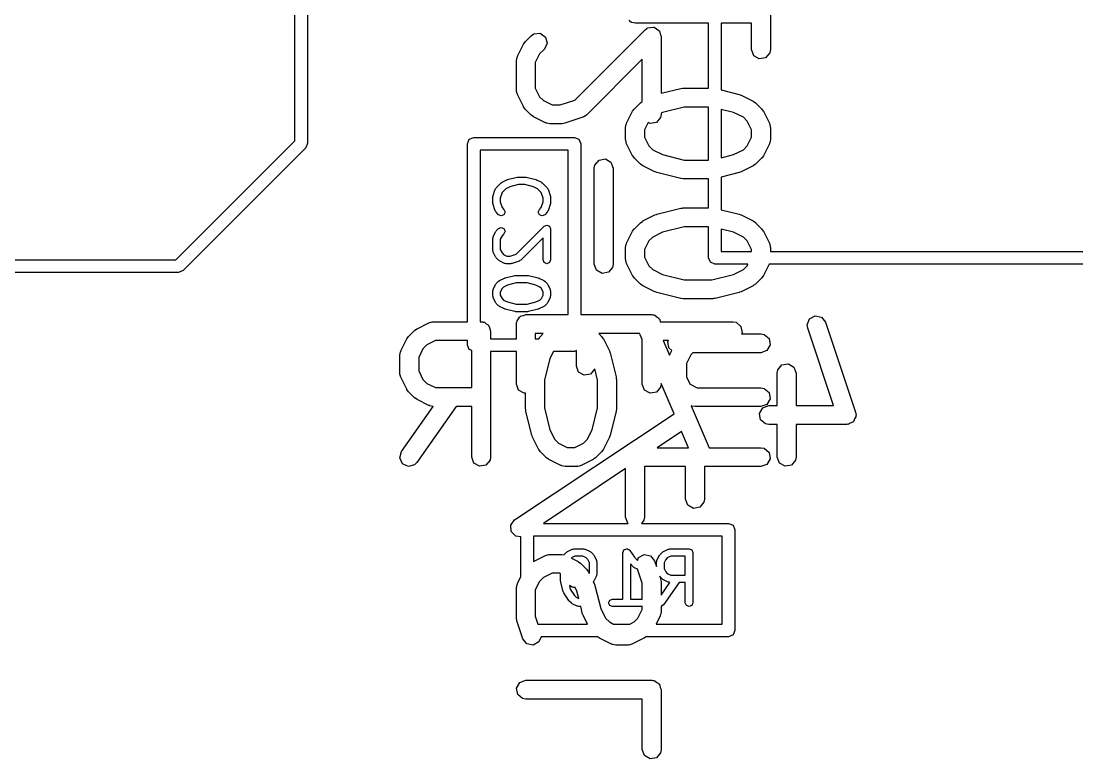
# Model space of a CAD drawing. Extents: x 0.04 to 2.09, y 0.3 to 3.78.
# Drawn here: x 0.4563 to 0.7866, y 1.8281 to 2.0589 of the extents above; entities that cross this region are included whole.
import ezdxf

# ---------------------------------------------------------------- set-up
doc = ezdxf.new("R2010")
doc.units = 0
doc.header["$MEASUREMENT"] = 0
doc.layers.add('BLACK', color=7, linetype='CONTINUOUS')

msp = doc.modelspace()

# ---------------------------------------------------------------- linework, layer by layer
at = {"layer": 'BLACK', "linetype": 'CONTINUOUS'}
for p, q in [((0.541929, 2.02148), (0.541929, 2.07642)), ((0.545866, 2.07642), (0.545866, 2.02067)), ((0.690684, 2.07248), (0.690684, 2.04999)), ((0.647053, 2.05859), (0.646461, 2.05921)), ((0.647221, 2.05857), (0.647053, 2.05859)), ((0.647351, 2.05846), (0.647221, 2.05857)), ((0.648361, 2.05828), (0.647351, 2.05846)), ((0.671378, 2.05828), (0.648361, 2.05828)), ((0.671378, 2.03794), (0.671378, 2.05828)), ((0.684779, 2.05828), (0.675315, 2.05828)), ((0.675315, 2.05828), (0.675315, 2.03739)), ((0.684779, 2.04999), (0.684779, 2.05828)), ((0.61585, 2.05433), (0.61669, 2.05492)), ((0.61669, 2.05492), (0.618702, 2.05509)), ((0.618702, 2.05509), (0.620357, 2.05393)), ((0.629466, 2.0342), (0.65147, 2.0562)), ((0.65147, 2.0562), (0.651998, 2.05657)), ((0.651998, 2.05657), (0.652082, 2.05667)), ((0.652082, 2.05667), (0.65216, 2.05669)), ((0.65216, 2.05669), (0.65231, 2.05679)), ((0.65231, 2.05679), (0.653196, 2.05687)), ((0.653196, 2.05687), (0.654071, 2.05702)), ((0.654071, 2.05702), (0.654188, 2.05696)), ((0.654188, 2.05696), (0.654322, 2.05697)), ((0.654322, 2.05697), (0.65505, 2.05646)), ((0.65505, 2.05646), (0.65582, 2.05601)), ((0.65582, 2.05601), (0.655866, 2.05589)), ((0.655866, 2.05589), (0.655977, 2.05581)), ((0.655977, 2.05581), (0.656207, 2.05495)), ((0.656207, 2.05495), (0.656511, 2.05412)), ((0.611547, 2.04794), (0.613422, 2.05169)), ((0.613422, 2.05169), (0.613948, 2.0524)), ((0.613948, 2.0524), (0.613975, 2.05245)), ((0.613975, 2.05245), (0.61585, 2.05433)), ((0.620879, 2.05198), (0.620026, 2.05015)), ((0.620357, 2.05393), (0.620879, 2.05198)), ((0.656511, 2.05412), (0.656511, 2.03632)), ((0.61849, 2.04862), (0.617141, 2.04592)), ((0.620026, 2.05015), (0.61849, 2.04862)), ((0.68547, 2.04809), (0.684779, 2.04999)), ((0.690506, 2.04898), (0.689208, 2.04743)), ((0.690684, 2.04999), (0.690506, 2.04898)), ((0.611235, 2.04662), (0.611414, 2.04763)), ((0.611235, 2.03724), (0.611235, 2.04662)), ((0.611414, 2.04763), (0.611527, 2.04776)), ((0.611527, 2.04776), (0.611547, 2.04794)), ((0.617141, 2.04592), (0.617141, 2.03794)), ((0.650606, 2.04699), (0.633149, 2.02953)), ((0.650606, 2.03373), (0.650606, 2.04699)), ((0.687219, 2.04708), (0.68547, 2.04809)), ((0.689208, 2.04743), (0.687219, 2.04708)), ((0.611296, 2.03708), (0.611235, 2.03724)), ((0.611255, 2.0369), (0.611296, 2.03708)), ((0.611547, 2.03592), (0.611255, 2.0369)), ((0.613422, 2.03217), (0.611547, 2.03592)), ((0.617141, 2.03794), (0.61849, 2.03524)), ((0.61849, 2.03524), (0.619687, 2.03404)), ((0.656511, 2.03632), (0.662643, 2.03785)), ((0.662643, 2.03785), (0.663231, 2.03789)), ((0.663231, 2.03789), (0.66336, 2.03794)), ((0.66336, 2.03794), (0.671378, 2.03794)), ((0.675315, 2.03739), (0.680949, 2.03598)), ((0.680949, 2.03598), (0.681414, 2.03577)), ((0.681414, 2.03577), (0.681553, 2.03575)), ((0.681553, 2.03575), (0.685302, 2.03388)), ((0.613469, 2.03213), (0.613422, 2.03217)), ((0.613975, 2.0314), (0.613469, 2.03213)), ((0.619687, 2.03404), (0.622384, 2.0327)), ((0.622384, 2.0327), (0.624958, 2.0327)), ((0.624958, 2.0327), (0.629466, 2.0342)), ((0.648148, 2.03145), (0.650023, 2.03333)), ((0.650023, 2.03333), (0.650606, 2.03373)), ((0.663723, 2.03203), (0.656891, 2.03033)), ((0.671378, 2.03203), (0.663723, 2.03203)), ((0.671378, 2.01544), (0.671378, 2.03203)), ((0.685302, 2.03388), (0.686012, 2.03335)), ((0.686012, 2.03335), (0.68607, 2.03333)), ((0.68607, 2.03333), (0.687945, 2.03145)), ((0.61585, 2.02953), (0.613975, 2.0314)), ((0.615908, 2.0295), (0.61585, 2.02953)), ((0.616617, 2.02898), (0.615908, 2.0295)), ((0.620367, 2.0271), (0.616617, 2.02898)), ((0.631995, 2.02882), (0.626371, 2.02694)), ((0.632133, 2.02893), (0.631995, 2.02882)), ((0.632309, 2.02894), (0.632133, 2.02893)), ((0.633149, 2.02953), (0.632309, 2.02894)), ((0.64572, 2.02693), (0.647595, 2.03068)), ((0.647595, 2.03068), (0.648121, 2.03139)), ((0.648121, 2.03139), (0.648148, 2.03145)), ((0.656333, 2.02873), (0.655035, 2.02719)), ((0.656511, 2.02974), (0.656333, 2.02873)), ((0.656891, 2.03033), (0.656511, 2.03014)), ((0.656511, 2.03014), (0.656511, 2.02974)), ((0.679202, 2.03033), (0.675315, 2.0313)), ((0.675315, 2.0313), (0.675315, 2.01618)), ((0.682233, 2.02881), (0.679202, 2.03033)), ((0.68343, 2.02761), (0.682233, 2.02881)), ((0.687945, 2.03145), (0.688451, 2.03073)), ((0.688451, 2.03073), (0.688498, 2.03068)), ((0.688498, 2.03068), (0.690373, 2.02693)), ((0.620542, 2.02708), (0.620367, 2.0271)), ((0.620677, 2.02697), (0.620542, 2.02708)), ((0.621687, 2.02679), (0.620677, 2.02697)), ((0.625437, 2.02679), (0.621687, 2.02679)), ((0.625497, 2.02681), (0.625437, 2.02679)), ((0.626371, 2.02694), (0.625497, 2.02681)), ((0.645409, 2.02561), (0.645587, 2.02662)), ((0.645409, 2.02186), (0.645409, 2.02561)), ((0.645587, 2.02662), (0.6457, 2.02676)), ((0.6457, 2.02676), (0.64572, 2.02693)), ((0.652447, 2.02718), (0.651314, 2.02492)), ((0.653046, 2.02684), (0.652447, 2.02718)), ((0.655035, 2.02719), (0.653046, 2.02684)), ((0.684779, 2.02492), (0.68343, 2.02761)), ((0.690373, 2.02693), (0.690665, 2.02595)), ((0.690665, 2.02595), (0.690624, 2.02578)), ((0.690624, 2.02578), (0.690684, 2.02561)), ((0.690684, 2.02561), (0.690684, 2.02186)), ((0.595906, 2.02055), (0.596482, 2.02194)), ((0.596482, 2.02194), (0.597874, 2.02252)), ((0.597874, 2.02252), (0.62937, 2.02252)), ((0.62937, 2.02252), (0.630762, 2.02194)), ((0.630762, 2.02194), (0.631339, 2.02055)), ((0.645469, 2.0217), (0.645409, 2.02186)), ((0.651314, 2.02492), (0.651314, 2.02256)), ((0.651314, 2.02256), (0.652663, 2.01986)), ((0.68343, 2.01986), (0.684779, 2.02256)), ((0.684779, 2.02256), (0.684779, 2.02492)), ((0.690684, 2.02186), (0.690506, 2.02085)), ((0.504696, 1.98425), (0.541929, 2.02148)), ((0.54529, 2.01928), (0.506904, 1.98089)), ((0.545302, 2.01931), (0.54529, 2.01928)), ((0.545866, 2.02067), (0.545302, 2.01931)), ((0.595906, 1.96487), (0.595906, 2.02055)), ((0.599843, 2.01858), (0.599843, 1.96487)), ((0.627402, 2.01858), (0.599843, 2.01858)), ((0.627402, 1.96708), (0.627402, 2.01858)), ((0.631339, 2.02055), (0.631339, 1.96708)), ((0.645428, 2.02153), (0.645469, 2.0217)), ((0.64572, 2.02054), (0.645428, 2.02153)), ((0.647595, 2.01679), (0.64572, 2.02054)), ((0.652663, 2.01986), (0.65386, 2.01867)), ((0.65386, 2.01867), (0.656891, 2.01715)), ((0.679202, 2.01715), (0.682233, 2.01867)), ((0.682233, 2.01867), (0.68343, 2.01986)), ((0.690373, 2.02054), (0.688498, 2.01679)), ((0.690393, 2.02072), (0.690373, 2.02054)), ((0.690506, 2.02085), (0.690393, 2.02072)), ((0.635785, 2.01388), (0.637084, 2.01543)), ((0.637084, 2.01543), (0.639073, 2.01578)), ((0.639073, 2.01578), (0.640822, 2.01477)), ((0.647642, 2.01675), (0.647595, 2.01679)), ((0.648148, 2.01603), (0.647642, 2.01675)), ((0.650023, 2.01415), (0.648148, 2.01603)), ((0.656891, 2.01715), (0.663723, 2.01544)), ((0.663723, 2.01544), (0.671378, 2.01544)), ((0.675315, 2.01618), (0.679202, 2.01715)), ((0.687945, 2.01603), (0.68607, 2.01415)), ((0.687972, 2.01608), (0.687945, 2.01603)), ((0.688498, 2.01679), (0.687972, 2.01608)), ((0.635607, 2.01287), (0.635785, 2.01388)), ((0.635607, 1.98287), (0.635607, 2.01287)), ((0.640822, 2.01477), (0.641513, 2.01287)), ((0.641513, 2.01287), (0.641513, 1.98287)), ((0.650081, 2.01412), (0.650023, 2.01415)), ((0.65079, 2.0136), (0.650081, 2.01412)), ((0.65454, 2.01172), (0.65079, 2.0136)), ((0.685302, 2.0136), (0.681553, 2.01172)), ((0.685347, 2.01365), (0.685302, 2.0136)), ((0.68607, 2.01415), (0.685347, 2.01365)), ((0.60672, 2.00848), (0.608219, 2.00923)), ((0.608219, 2.00923), (0.608353, 2.00924)), ((0.608353, 2.00924), (0.608461, 2.00932)), ((0.608461, 2.00932), (0.611461, 2.01007)), ((0.611461, 2.01007), (0.611609, 2.01005)), ((0.611609, 2.01005), (0.611747, 2.01011)), ((0.611747, 2.01011), (0.613997, 2.01011)), ((0.613997, 2.01011), (0.614135, 2.01005)), ((0.614135, 2.01005), (0.614283, 2.01007)), ((0.614283, 2.01007), (0.617283, 2.00932)), ((0.617283, 2.00932), (0.617391, 2.00924)), ((0.617391, 2.00924), (0.617525, 2.00923)), ((0.617525, 2.00923), (0.619025, 2.00848)), ((0.654679, 2.01171), (0.65454, 2.01172)), ((0.655144, 2.0115), (0.654679, 2.01171)), ((0.662643, 2.00963), (0.655144, 2.0115)), ((0.662779, 2.00964), (0.662643, 2.00963)), ((0.66336, 2.00954), (0.662779, 2.00964)), ((0.671378, 2.00954), (0.66336, 2.00954)), ((0.671378, 2.00044), (0.671378, 2.00954)), ((0.680949, 2.0115), (0.675315, 2.01009)), ((0.675315, 2.01009), (0.675315, 1.99989)), ((0.681065, 2.01158), (0.680949, 2.0115)), ((0.681553, 2.01172), (0.681065, 2.01158)), ((0.603878, 2.00405), (0.604628, 2.0063)), ((0.604628, 2.0063), (0.604808, 2.00651)), ((0.604808, 2.00651), (0.604913, 2.00676)), ((0.604913, 2.00676), (0.606413, 2.00826)), ((0.60678, 2.00529), (0.606179, 2.00349)), ((0.606413, 2.00826), (0.606592, 2.00834)), ((0.606592, 2.00834), (0.60672, 2.00848)), ((0.607947, 2.00646), (0.60678, 2.00529)), ((0.60916, 2.00706), (0.607947, 2.00646)), ((0.611893, 2.00775), (0.60916, 2.00706)), ((0.613852, 2.00775), (0.611893, 2.00775)), ((0.616584, 2.00706), (0.613852, 2.00775)), ((0.617797, 2.00646), (0.616584, 2.00706)), ((0.618964, 2.00529), (0.617797, 2.00646)), ((0.619565, 2.00349), (0.618964, 2.00529)), ((0.619025, 2.00848), (0.619152, 2.00834)), ((0.619152, 2.00834), (0.619332, 2.00826)), ((0.619332, 2.00826), (0.620831, 2.00676)), ((0.620831, 2.00676), (0.620937, 2.00651)), ((0.620937, 2.00651), (0.621117, 2.0063)), ((0.621117, 2.0063), (0.621867, 2.00405)), ((0.603817, 2.00368), (0.603891, 2.00386)), ((0.603817, 2.00218), (0.603817, 2.00368)), ((0.603891, 2.002), (0.603817, 2.00218)), ((0.603891, 2.00386), (0.603878, 2.00405)), ((0.603878, 2.00181), (0.603891, 2.002)), ((0.606179, 2.00349), (0.606179, 2.00237)), ((0.606179, 2.00237), (0.60678, 2.00057)), ((0.618964, 2.00057), (0.619565, 2.00237)), ((0.619565, 2.00237), (0.619565, 2.00349)), ((0.621867, 2.00405), (0.621853, 2.00386)), ((0.621853, 2.00386), (0.621927, 2.00368)), ((0.621927, 2.00218), (0.621853, 2.002)), ((0.621853, 2.002), (0.621867, 2.00181)), ((0.621927, 2.00368), (0.621927, 2.00218)), ((0.604628, 1.99956), (0.603878, 2.00181)), ((0.604808, 1.99935), (0.604628, 1.99956)), ((0.604913, 1.99909), (0.604808, 1.99935)), ((0.605663, 1.99834), (0.604913, 1.99909)), ((0.60678, 2.00057), (0.607333, 2.00001)), ((0.607333, 2.00001), (0.607679, 1.99918)), ((0.607679, 1.99918), (0.607333, 1.99834)), ((0.618065, 1.99918), (0.618411, 2.00001)), ((0.618411, 1.99834), (0.618065, 1.99918)), ((0.618411, 2.00001), (0.618964, 2.00057)), ((0.620831, 1.99909), (0.620082, 1.99834)), ((0.620937, 1.99935), (0.620831, 1.99909)), ((0.621117, 1.99956), (0.620937, 1.99935)), ((0.621867, 2.00181), (0.621117, 1.99956)), ((0.655144, 1.99848), (0.662643, 2.00036)), ((0.662643, 2.00036), (0.663231, 2.0004)), ((0.663231, 2.0004), (0.66336, 2.00044)), ((0.66336, 2.00044), (0.671378, 2.00044)), ((0.675315, 1.99989), (0.680949, 1.99848)), ((0.606498, 1.998), (0.605663, 1.99834)), ((0.607333, 1.99834), (0.606498, 1.998)), ((0.619246, 1.998), (0.618411, 1.99834)), ((0.620082, 1.99834), (0.619246, 1.998)), ((0.648148, 1.99396), (0.650023, 1.99583)), ((0.650023, 1.99583), (0.650746, 1.99634)), ((0.650746, 1.99634), (0.65079, 1.99638)), ((0.65079, 1.99638), (0.65454, 1.99826)), ((0.65454, 1.99826), (0.655028, 1.9984)), ((0.655028, 1.9984), (0.655144, 1.99848)), ((0.680949, 1.99848), (0.681414, 1.99827)), ((0.681414, 1.99827), (0.681553, 1.99826)), ((0.681553, 1.99826), (0.685302, 1.99638)), ((0.685302, 1.99638), (0.686012, 1.99586)), ((0.686012, 1.99586), (0.68607, 1.99583)), ((0.68607, 1.99583), (0.687945, 1.99396)), ((0.603942, 1.99146), (0.604692, 1.99296)), ((0.604692, 1.99296), (0.604839, 1.99309)), ((0.604839, 1.99309), (0.604913, 1.99326)), ((0.604913, 1.99326), (0.605663, 1.99401)), ((0.605663, 1.99401), (0.606498, 1.99436)), ((0.606498, 1.99436), (0.607333, 1.99401)), ((0.607333, 1.99234), (0.606719, 1.99173)), ((0.607333, 1.99401), (0.607679, 1.99318)), ((0.607679, 1.99318), (0.607333, 1.99234)), ((0.611109, 1.98596), (0.619911, 1.99476)), ((0.619911, 1.99476), (0.620746, 1.99511)), ((0.620746, 1.99511), (0.621581, 1.99476)), ((0.621581, 1.99476), (0.621927, 1.99393)), ((0.621927, 1.99393), (0.621927, 1.98418)), ((0.64572, 1.98944), (0.647595, 1.99319)), ((0.647595, 1.99319), (0.648121, 1.9939)), ((0.648121, 1.9939), (0.648148, 1.99396)), ((0.656891, 1.99283), (0.65386, 1.99132)), ((0.663723, 1.99454), (0.656891, 1.99283)), ((0.671378, 1.99454), (0.663723, 1.99454)), ((0.671378, 1.98484), (0.671378, 1.99454)), ((0.679202, 1.99283), (0.675315, 1.9938)), ((0.675315, 1.9938), (0.675315, 1.98681)), ((0.682233, 1.99132), (0.679202, 1.99283)), ((0.687945, 1.99396), (0.688451, 1.99323)), ((0.688451, 1.99323), (0.688498, 1.99319)), ((0.688498, 1.99319), (0.690373, 1.98944)), ((0.603817, 1.99093), (0.603922, 1.99118)), ((0.603817, 1.98718), (0.603817, 1.99093)), ((0.603922, 1.99118), (0.603942, 1.99146)), ((0.606719, 1.99173), (0.606179, 1.99065)), ((0.606179, 1.99065), (0.606179, 1.98746)), ((0.619565, 1.99108), (0.612582, 1.9841)), ((0.619565, 1.98418), (0.619565, 1.99108)), ((0.645409, 1.98812), (0.645587, 1.98913)), ((0.645587, 1.98913), (0.6457, 1.98926)), ((0.6457, 1.98926), (0.64572, 1.98944)), ((0.652663, 1.99012), (0.651314, 1.98742)), ((0.65386, 1.99132), (0.652663, 1.99012)), ((0.68343, 1.99012), (0.682233, 1.99132)), ((0.684779, 1.98742), (0.68343, 1.99012)), ((0.690373, 1.98944), (0.690665, 1.98846)), ((0.603922, 1.98693), (0.603817, 1.98718)), ((0.603942, 1.98665), (0.603922, 1.98693)), ((0.604692, 1.98515), (0.603942, 1.98665)), ((0.606179, 1.98746), (0.606719, 1.98638)), ((0.606719, 1.98638), (0.607198, 1.9859)), ((0.607198, 1.9859), (0.608277, 1.98536)), ((0.609306, 1.98536), (0.611109, 1.98596)), ((0.645409, 1.98437), (0.645409, 1.98812)), ((0.651314, 1.98742), (0.651314, 1.98507)), ((0.675315, 1.98681), (0.684779, 1.98681)), ((0.684779, 1.98681), (0.684779, 1.98742)), ((0.690665, 1.98846), (0.690624, 1.98828)), ((0.690624, 1.98828), (0.690684, 1.98812)), ((0.690684, 1.98812), (0.690684, 1.98681)), ((0.690684, 1.98681), (0.974696, 1.98681)), ((0.205315, 1.98425), (0.504696, 1.98425)), ((0.604839, 1.98502), (0.604692, 1.98515)), ((0.604913, 1.98485), (0.604839, 1.98502)), ((0.605663, 1.9841), (0.604913, 1.98485)), ((0.605842, 1.98402), (0.605663, 1.9841)), ((0.60597, 1.98387), (0.605842, 1.98402)), ((0.60747, 1.98312), (0.60597, 1.98387)), ((0.607744, 1.9831), (0.60747, 1.98312)), ((0.607998, 1.983), (0.607744, 1.9831)), ((0.609498, 1.983), (0.607998, 1.983)), ((0.608277, 1.98536), (0.609306, 1.98536)), ((0.609677, 1.98307), (0.609498, 1.983)), ((0.609871, 1.98306), (0.609677, 1.98307)), ((0.612121, 1.98381), (0.609871, 1.98306)), ((0.612328, 1.98399), (0.612121, 1.98381)), ((0.612582, 1.9841), (0.612328, 1.98399)), ((0.619911, 1.98335), (0.619565, 1.98418)), ((0.620746, 1.983), (0.619911, 1.98335)), ((0.621581, 1.98335), (0.620746, 1.983)), ((0.621927, 1.98418), (0.621581, 1.98335)), ((0.636298, 1.98098), (0.635607, 1.98287)), ((0.641513, 1.98287), (0.641335, 1.98186)), ((0.645469, 1.9842), (0.645409, 1.98437)), ((0.645428, 1.98403), (0.645469, 1.9842)), ((0.64572, 1.98305), (0.645428, 1.98403)), ((0.647595, 1.9793), (0.64572, 1.98305)), ((0.651314, 1.98507), (0.652663, 1.98237)), ((0.652663, 1.98237), (0.65386, 1.98117)), ((0.671955, 1.98345), (0.671378, 1.98484)), ((0.673346, 1.98287), (0.671955, 1.98345)), ((0.683683, 1.98287), (0.673346, 1.98287)), ((0.682233, 1.98117), (0.68343, 1.98237)), ((0.68343, 1.98237), (0.683683, 1.98287)), ((0.690286, 1.98287), (0.688498, 1.9793)), ((0.975512, 1.98287), (0.690286, 1.98287)), ((0.505512, 1.98031), (0.203346, 1.98031)), ((0.506904, 1.98089), (0.505512, 1.98031)), ((0.607711, 1.97858), (0.610711, 1.97933)), ((0.610711, 1.97933), (0.610859, 1.97931)), ((0.610859, 1.97931), (0.610997, 1.97936)), ((0.610997, 1.97936), (0.614747, 1.97936)), ((0.614747, 1.97936), (0.614885, 1.97931)), ((0.614885, 1.97931), (0.615033, 1.97933)), ((0.615033, 1.97933), (0.618033, 1.97858)), ((0.638047, 1.97997), (0.636298, 1.98098)), ((0.640037, 1.98032), (0.638047, 1.97997)), ((0.641335, 1.98186), (0.640037, 1.98032)), ((0.647642, 1.97925), (0.647595, 1.9793)), ((0.648148, 1.97853), (0.647642, 1.97925)), ((0.65386, 1.98117), (0.656891, 1.97966)), ((0.656891, 1.97966), (0.663723, 1.97795)), ((0.67237, 1.97795), (0.679202, 1.97966)), ((0.679202, 1.97966), (0.682233, 1.98117)), ((0.688498, 1.9793), (0.687972, 1.97859)), ((0.603942, 1.97496), (0.604692, 1.97646)), ((0.604692, 1.97646), (0.604838, 1.97659)), ((0.604838, 1.97659), (0.604913, 1.97677)), ((0.604913, 1.97677), (0.605663, 1.97752)), ((0.605663, 1.97752), (0.605842, 1.97759)), ((0.605842, 1.97759), (0.60597, 1.97774)), ((0.60597, 1.97774), (0.60747, 1.97849)), ((0.607198, 1.97571), (0.606719, 1.97523)), ((0.60841, 1.97632), (0.607198, 1.97571)), ((0.60747, 1.97849), (0.607603, 1.9785)), ((0.607603, 1.9785), (0.607711, 1.97858)), ((0.611143, 1.977), (0.60841, 1.97632)), ((0.614602, 1.977), (0.611143, 1.977)), ((0.617334, 1.97632), (0.614602, 1.977)), ((0.618547, 1.97571), (0.617334, 1.97632)), ((0.618033, 1.97858), (0.618141, 1.9785)), ((0.618141, 1.9785), (0.618275, 1.97849)), ((0.618275, 1.97849), (0.619775, 1.97774)), ((0.619025, 1.97523), (0.618547, 1.97571)), ((0.619775, 1.97774), (0.619902, 1.97759)), ((0.619902, 1.97759), (0.620082, 1.97752)), ((0.620082, 1.97752), (0.620831, 1.97677)), ((0.620831, 1.97677), (0.620906, 1.97659)), ((0.620906, 1.97659), (0.621053, 1.97646)), ((0.621053, 1.97646), (0.621803, 1.97496)), ((0.650023, 1.97666), (0.648148, 1.97853)), ((0.650081, 1.97663), (0.650023, 1.97666)), ((0.65079, 1.9761), (0.650081, 1.97663)), ((0.65454, 1.97423), (0.65079, 1.9761)), ((0.663723, 1.97795), (0.67237, 1.97795)), ((0.685302, 1.9761), (0.681553, 1.97423)), ((0.685347, 1.97615), (0.685302, 1.9761)), ((0.68607, 1.97666), (0.685347, 1.97615)), ((0.687945, 1.97853), (0.68607, 1.97666)), ((0.687972, 1.97859), (0.687945, 1.97853)), ((0.603817, 1.97443), (0.603922, 1.97469)), ((0.603817, 1.97293), (0.603817, 1.97443)), ((0.603922, 1.97268), (0.603817, 1.97293)), ((0.603922, 1.97469), (0.603942, 1.97496)), ((0.603942, 1.9724), (0.603922, 1.97268)), ((0.604692, 1.9709), (0.603942, 1.9724)), ((0.606719, 1.97523), (0.606179, 1.97415)), ((0.606179, 1.97415), (0.606179, 1.97321)), ((0.606179, 1.97321), (0.606719, 1.97213)), ((0.619565, 1.97415), (0.619025, 1.97523)), ((0.619026, 1.97213), (0.619565, 1.97321)), ((0.619565, 1.97321), (0.619565, 1.97415)), ((0.621803, 1.9724), (0.621053, 1.9709)), ((0.621803, 1.97496), (0.621822, 1.97469)), ((0.621822, 1.97268), (0.621803, 1.9724)), ((0.621822, 1.97469), (0.621927, 1.97443)), ((0.621927, 1.97293), (0.621822, 1.97268)), ((0.621927, 1.97443), (0.621927, 1.97293)), ((0.654679, 1.97421), (0.65454, 1.97423)), ((0.655144, 1.974), (0.654679, 1.97421)), ((0.662643, 1.97213), (0.655144, 1.974)), ((0.680949, 1.974), (0.67345, 1.97213)), ((0.681065, 1.97408), (0.680949, 1.974)), ((0.681553, 1.97423), (0.681065, 1.97408)), ((0.604839, 1.97078), (0.604692, 1.9709)), ((0.604913, 1.9706), (0.604839, 1.97078)), ((0.605663, 1.96985), (0.604913, 1.9706)), ((0.605842, 1.96977), (0.605663, 1.96985)), ((0.60597, 1.96963), (0.605842, 1.96977)), ((0.60747, 1.96888), (0.60597, 1.96963)), ((0.606719, 1.97213), (0.607198, 1.97165)), ((0.607198, 1.97165), (0.60841, 1.97105)), ((0.607603, 1.96887), (0.60747, 1.96888)), ((0.607711, 1.96879), (0.607603, 1.96887)), ((0.60841, 1.97105), (0.611143, 1.97036)), ((0.611143, 1.97036), (0.614602, 1.97036)), ((0.614602, 1.97036), (0.617334, 1.97105)), ((0.617334, 1.97105), (0.618547, 1.97165)), ((0.618141, 1.96887), (0.618033, 1.96879)), ((0.618275, 1.96888), (0.618141, 1.96887)), ((0.619775, 1.96963), (0.618275, 1.96888)), ((0.618547, 1.97165), (0.619026, 1.97213)), ((0.619902, 1.96977), (0.619775, 1.96963)), ((0.620081, 1.96985), (0.619902, 1.96977)), ((0.620831, 1.9706), (0.620081, 1.96985)), ((0.620906, 1.97078), (0.620831, 1.9706)), ((0.621053, 1.9709), (0.620906, 1.97078)), ((0.662779, 1.97214), (0.662643, 1.97213)), ((0.66336, 1.97204), (0.662779, 1.97214)), ((0.672733, 1.97204), (0.66336, 1.97204)), ((0.672862, 1.97209), (0.672733, 1.97204)), ((0.67345, 1.97213), (0.672862, 1.97209)), ((0.610711, 1.96804), (0.607711, 1.96879)), ((0.610859, 1.96806), (0.610711, 1.96804)), ((0.610997, 1.968), (0.610859, 1.96806)), ((0.614747, 1.968), (0.610997, 1.968)), ((0.611414, 1.96514), (0.611907, 1.96572)), ((0.611907, 1.96572), (0.61229, 1.96639)), ((0.61229, 1.96639), (0.612541, 1.96648)), ((0.612541, 1.96648), (0.612712, 1.96668)), ((0.612712, 1.96668), (0.613467, 1.96682)), ((0.613467, 1.96682), (0.614188, 1.96708)), ((0.614188, 1.96708), (0.627402, 1.96708)), ((0.614885, 1.96806), (0.614747, 1.968)), ((0.615033, 1.96804), (0.614885, 1.96806)), ((0.618033, 1.96879), (0.615033, 1.96804)), ((0.631339, 1.96708), (0.653558, 1.96708)), ((0.653558, 1.96708), (0.653942, 1.96701)), ((0.653942, 1.96701), (0.654071, 1.96703)), ((0.654071, 1.96703), (0.654185, 1.96697)), ((0.654185, 1.96697), (0.654568, 1.9669)), ((0.654568, 1.9669), (0.655156, 1.96641)), ((0.655156, 1.96641), (0.65582, 1.96602)), ((0.65582, 1.96602), (0.655911, 1.96577)), ((0.655911, 1.96577), (0.656115, 1.9656)), ((0.656115, 1.9656), (0.656245, 1.96487)), ((0.702226, 1.96387), (0.702968, 1.96575)), ((0.702968, 1.96575), (0.704744, 1.96671)), ((0.704744, 1.96671), (0.706723, 1.9663)), ((0.706723, 1.9663), (0.707978, 1.96472)), ((0.579355, 1.96213), (0.580078, 1.96263)), ((0.580078, 1.96263), (0.580122, 1.96268)), ((0.580122, 1.96268), (0.583872, 1.96456)), ((0.583872, 1.96456), (0.584855, 1.96485)), ((0.584855, 1.96485), (0.585026, 1.96481)), ((0.585026, 1.96481), (0.585192, 1.96487)), ((0.585192, 1.96487), (0.595906, 1.96487)), ((0.599843, 1.96487), (0.60019, 1.96487)), ((0.60019, 1.96487), (0.600574, 1.9648)), ((0.600574, 1.9648), (0.600703, 1.96482)), ((0.600703, 1.96482), (0.600817, 1.96476)), ((0.600817, 1.96476), (0.6012, 1.96469)), ((0.6012, 1.96469), (0.601788, 1.9642)), ((0.601788, 1.9642), (0.602452, 1.96381)), ((0.602452, 1.96381), (0.602543, 1.96356)), ((0.602543, 1.96356), (0.602747, 1.96339)), ((0.602747, 1.96339), (0.602881, 1.96263)), ((0.602881, 1.96263), (0.603143, 1.96191)), ((0.611235, 1.96413), (0.611303, 1.96451)), ((0.611235, 1.95953), (0.611235, 1.96413)), ((0.61128, 1.96464), (0.611346, 1.96475)), ((0.611303, 1.96451), (0.61128, 1.96464)), ((0.611346, 1.96475), (0.611414, 1.96514)), ((0.656245, 1.96487), (0.67893, 1.96487)), ((0.67893, 1.96487), (0.67994, 1.96469)), ((0.67994, 1.96469), (0.681488, 1.96339)), ((0.681488, 1.96339), (0.681838, 1.9614)), ((0.702376, 1.96286), (0.702226, 1.96387)), ((0.710454, 1.93862), (0.702376, 1.96286)), ((0.707978, 1.96472), (0.717352, 1.9366)), ((0.575052, 1.95574), (0.576927, 1.95949)), ((0.576927, 1.95949), (0.577453, 1.96019)), ((0.577453, 1.96019), (0.57748, 1.96025)), ((0.57748, 1.96025), (0.579355, 1.96213)), ((0.585889, 1.95896), (0.583192, 1.95761)), ((0.595906, 1.95896), (0.585889, 1.95896)), ((0.595906, 1.95756), (0.595906, 1.95896)), ((0.603143, 1.96191), (0.603143, 1.95953)), ((0.603143, 1.95953), (0.611235, 1.95953)), ((0.617141, 1.96117), (0.617141, 1.95953)), ((0.619646, 1.96117), (0.617141, 1.96117)), ((0.617141, 1.95953), (0.618203, 1.95953)), ((0.618203, 1.95953), (0.618698, 1.96019)), ((0.618698, 1.96019), (0.618725, 1.96025)), ((0.618725, 1.96025), (0.619646, 1.96117)), ((0.649871, 1.96117), (0.636978, 1.96117)), ((0.636978, 1.96117), (0.637899, 1.96025)), ((0.637899, 1.96025), (0.638405, 1.95953)), ((0.638405, 1.95953), (0.638452, 1.95949)), ((0.638452, 1.95949), (0.640327, 1.95574)), ((0.64997, 1.96075), (0.649871, 1.96117)), ((0.650606, 1.95927), (0.64997, 1.96075)), ((0.650606, 1.94538), (0.650606, 1.95927)), ((0.657162, 1.95896), (0.659125, 1.95438)), ((0.658766, 1.95896), (0.657162, 1.95896)), ((0.658577, 1.95863), (0.658766, 1.95896)), ((0.681838, 1.9614), (0.681649, 1.96107)), ((0.681649, 1.96107), (0.687731, 1.96107)), ((0.687731, 1.96107), (0.688741, 1.9609)), ((0.688741, 1.9609), (0.690289, 1.9596)), ((0.690289, 1.9596), (0.690639, 1.95761)), ((0.575032, 1.95556), (0.575052, 1.95574)), ((0.581995, 1.95642), (0.580646, 1.95372)), ((0.583192, 1.95761), (0.581995, 1.95642)), ((0.596482, 1.95617), (0.595906, 1.95756)), ((0.597238, 1.95585), (0.596482, 1.95617)), ((0.597238, 1.94424), (0.597238, 1.95585)), ((0.629983, 1.95584), (0.62937, 1.95559)), ((0.629983, 1.951), (0.629983, 1.95584)), ((0.640327, 1.95574), (0.640472, 1.95525)), ((0.658928, 1.95665), (0.658577, 1.95863)), ((0.659864, 1.95586), (0.658928, 1.95665)), ((0.659125, 1.95438), (0.659864, 1.95586)), ((0.689629, 1.95586), (0.687731, 1.95517)), ((0.690639, 1.95761), (0.689629, 1.95586)), ((0.57474, 1.95442), (0.574918, 1.95542)), ((0.57474, 1.94879), (0.57474, 1.95442)), ((0.574918, 1.95542), (0.575032, 1.95556)), ((0.580646, 1.95372), (0.580646, 1.94949)), ((0.611235, 1.95559), (0.603143, 1.95559)), ((0.603143, 1.95559), (0.603143, 1.92254)), ((0.611235, 1.94538), (0.611235, 1.95559)), ((0.621724, 1.95338), (0.620016, 1.94655)), ((0.622827, 1.95559), (0.621724, 1.95338)), ((0.62937, 1.95559), (0.622827, 1.95559)), ((0.640472, 1.95525), (0.64055, 1.95513)), ((0.64055, 1.95513), (0.642425, 1.94763)), ((0.665786, 1.9545), (0.664438, 1.9518)), ((0.666457, 1.95517), (0.665786, 1.9545)), ((0.687731, 1.95517), (0.666457, 1.95517)), ((0.580646, 1.94949), (0.581995, 1.94679)), ((0.630674, 1.94911), (0.629983, 1.951)), ((0.632423, 1.9481), (0.630674, 1.94911)), ((0.635711, 1.94999), (0.634412, 1.94845)), ((0.635726, 1.95008), (0.635711, 1.94999)), ((0.636608, 1.94655), (0.635726, 1.95008)), ((0.664438, 1.9518), (0.664438, 1.94757)), ((0.692851, 1.94879), (0.693029, 1.9498)), ((0.693029, 1.9498), (0.694327, 1.95135)), ((0.694327, 1.95135), (0.696316, 1.9517)), ((0.696316, 1.9517), (0.698065, 1.95069)), ((0.698065, 1.95069), (0.698756, 1.94879)), ((0.574801, 1.94862), (0.57474, 1.94879)), ((0.57476, 1.94845), (0.574801, 1.94862)), ((0.575052, 1.94747), (0.57476, 1.94845)), ((0.576927, 1.94372), (0.575052, 1.94747)), ((0.581995, 1.94679), (0.583192, 1.94559)), ((0.620016, 1.94655), (0.620016, 1.93791)), ((0.634412, 1.94845), (0.632423, 1.9481)), ((0.636608, 1.93791), (0.636608, 1.94655)), ((0.642425, 1.94763), (0.642466, 1.94704)), ((0.642466, 1.94704), (0.642513, 1.94692)), ((0.642513, 1.94692), (0.642513, 1.93754)), ((0.664438, 1.94757), (0.66556, 1.94532)), ((0.692851, 1.93862), (0.692851, 1.94879)), ((0.698756, 1.94879), (0.698756, 1.93862)), ((0.576974, 1.94368), (0.576927, 1.94372)), ((0.57748, 1.94295), (0.576974, 1.94368)), ((0.579355, 1.94108), (0.57748, 1.94295)), ((0.583192, 1.94559), (0.585889, 1.94424)), ((0.585889, 1.94424), (0.597238, 1.94424)), ((0.611926, 1.94348), (0.611235, 1.94538)), ((0.613675, 1.94247), (0.611926, 1.94348)), ((0.61411, 1.94255), (0.613675, 1.94247)), ((0.61411, 1.93754), (0.61411, 1.94255)), ((0.651296, 1.94348), (0.650606, 1.94538)), ((0.653046, 1.94247), (0.651296, 1.94348)), ((0.655035, 1.94282), (0.653046, 1.94247)), ((0.656333, 1.94437), (0.655035, 1.94282)), ((0.656511, 1.94538), (0.656333, 1.94437)), ((0.660541, 1.93608), (0.656511, 1.94549)), ((0.656511, 1.94549), (0.656511, 1.94538)), ((0.66556, 1.94532), (0.667806, 1.9442)), ((0.667806, 1.9442), (0.687731, 1.9442)), ((0.687731, 1.9442), (0.688741, 1.94402)), ((0.688741, 1.94402), (0.690289, 1.94273)), ((0.690289, 1.94273), (0.690639, 1.94074)), ((0.579413, 1.94105), (0.579355, 1.94108)), ((0.580122, 1.94053), (0.579413, 1.94105)), ((0.583872, 1.93865), (0.580122, 1.94053)), ((0.690639, 1.94074), (0.689629, 1.93899)), ((0.575274, 1.92424), (0.58515, 1.93835)), ((0.592354, 1.93834), (0.580112, 1.92085)), ((0.584047, 1.93863), (0.583872, 1.93865)), ((0.584182, 1.93852), (0.584047, 1.93863)), ((0.58515, 1.93835), (0.584182, 1.93852)), ((0.597238, 1.93834), (0.592354, 1.93834)), ((0.597238, 1.92254), (0.597238, 1.93834)), ((0.610676, 1.90284), (0.660541, 1.93608)), ((0.614157, 1.93741), (0.61411, 1.93754)), ((0.614199, 1.93683), (0.614157, 1.93741)), ((0.616073, 1.92933), (0.614199, 1.93683)), ((0.620016, 1.93791), (0.621724, 1.93107)), ((0.6349, 1.93107), (0.636608, 1.93791)), ((0.642425, 1.93683), (0.64055, 1.92933)), ((0.642513, 1.93754), (0.642411, 1.93696)), ((0.642411, 1.93696), (0.642425, 1.93683)), ((0.665964, 1.93859), (0.66589, 1.9386)), ((0.66589, 1.9386), (0.671522, 1.92545)), ((0.666099, 1.93847), (0.665964, 1.93859)), ((0.667109, 1.9383), (0.666099, 1.93847)), ((0.687731, 1.9383), (0.667109, 1.9383)), ((0.687271, 1.93618), (0.688281, 1.93793)), ((0.687622, 1.93419), (0.687271, 1.93618)), ((0.689629, 1.93899), (0.687731, 1.9383)), ((0.688281, 1.93793), (0.690179, 1.93862)), ((0.690179, 1.93862), (0.692851, 1.93862)), ((0.698756, 1.93862), (0.710454, 1.93862)), ((0.717352, 1.9366), (0.717503, 1.93559)), ((0.689169, 1.93289), (0.687622, 1.93419)), ((0.690179, 1.93271), (0.689169, 1.93289)), ((0.692851, 1.93271), (0.690179, 1.93271)), ((0.692851, 1.92254), (0.692851, 1.93271)), ((0.714551, 1.93271), (0.698756, 1.93271)), ((0.698756, 1.93271), (0.698756, 1.92254)), ((0.714763, 1.93279), (0.714551, 1.93271)), ((0.714984, 1.93275), (0.714763, 1.93279)), ((0.715692, 1.93313), (0.714984, 1.93275)), ((0.716449, 1.93341), (0.715692, 1.93313)), ((0.716562, 1.9336), (0.716449, 1.93341)), ((0.71676, 1.93371), (0.716562, 1.9336)), ((0.717056, 1.93446), (0.71676, 1.93371)), ((0.717459, 1.93515), (0.717056, 1.93446)), ((0.717503, 1.93559), (0.71742, 1.93538)), ((0.71742, 1.93538), (0.717459, 1.93515)), ((0.616152, 1.92921), (0.616073, 1.92933)), ((0.621724, 1.93107), (0.623239, 1.92804)), ((0.633384, 1.92804), (0.6349, 1.93107)), ((0.64055, 1.92933), (0.640343, 1.92886)), ((0.662907, 1.93056), (0.655241, 1.92545)), ((0.665097, 1.92545), (0.662907, 1.93056)), ((0.616297, 1.92872), (0.616152, 1.92921)), ((0.618172, 1.92497), (0.616297, 1.92872)), ((0.623239, 1.92804), (0.624437, 1.92685)), ((0.624437, 1.92685), (0.627134, 1.9255)), ((0.629489, 1.9255), (0.632187, 1.92685)), ((0.632187, 1.92685), (0.633384, 1.92804)), ((0.640327, 1.92872), (0.638452, 1.92497)), ((0.640343, 1.92886), (0.640327, 1.92872)), ((0.574752, 1.92229), (0.575274, 1.92424)), ((0.618218, 1.92493), (0.618172, 1.92497)), ((0.618725, 1.92421), (0.618218, 1.92493)), ((0.6206, 1.92233), (0.618725, 1.92421)), ((0.627134, 1.9255), (0.629489, 1.9255)), ((0.637899, 1.92421), (0.636024, 1.92233)), ((0.637926, 1.92426), (0.637899, 1.92421)), ((0.638452, 1.92497), (0.637926, 1.92426)), ((0.655241, 1.92545), (0.665097, 1.92545)), ((0.671522, 1.92545), (0.687731, 1.92545)), ((0.687731, 1.92545), (0.688741, 1.92528)), ((0.688741, 1.92528), (0.690289, 1.92398)), ((0.690289, 1.92398), (0.690639, 1.92199)), ((0.575605, 1.92046), (0.574752, 1.92229)), ((0.577436, 1.9196), (0.575605, 1.92046)), ((0.579387, 1.92013), (0.577436, 1.9196)), ((0.580112, 1.92085), (0.579387, 1.92013)), ((0.597928, 1.92065), (0.597238, 1.92254)), ((0.599678, 1.91964), (0.597928, 1.92065)), ((0.601667, 1.91999), (0.599678, 1.91964)), ((0.602965, 1.92153), (0.601667, 1.91999)), ((0.603143, 1.92254), (0.602965, 1.92153)), ((0.620658, 1.9223), (0.6206, 1.92233)), ((0.621367, 1.92178), (0.620658, 1.9223)), ((0.625116, 1.9199), (0.621367, 1.92178)), ((0.625292, 1.91988), (0.625116, 1.9199)), ((0.625427, 1.91977), (0.625292, 1.91988)), ((0.626437, 1.91959), (0.625427, 1.91977)), ((0.630187, 1.91959), (0.626437, 1.91959)), ((0.630352, 1.91965), (0.630187, 1.91959)), ((0.630524, 1.91961), (0.630352, 1.91965)), ((0.631507, 1.9199), (0.630524, 1.91961)), ((0.635257, 1.92178), (0.631507, 1.9199)), ((0.635301, 1.92182), (0.635257, 1.92178)), ((0.636024, 1.92233), (0.635301, 1.92182)), ((0.664156, 1.91955), (0.651314, 1.91955)), ((0.651314, 1.91955), (0.651314, 1.90375)), ((0.664156, 1.90938), (0.664156, 1.91955)), ((0.687731, 1.91955), (0.670062, 1.91955)), ((0.670062, 1.91955), (0.670062, 1.90938)), ((0.689629, 1.92024), (0.687731, 1.91955)), ((0.690639, 1.92199), (0.689629, 1.92024)), ((0.693541, 1.92065), (0.692851, 1.92254)), ((0.695291, 1.91964), (0.693541, 1.92065)), ((0.69728, 1.91999), (0.695291, 1.91964)), ((0.698578, 1.92153), (0.69728, 1.91999)), ((0.698756, 1.92254), (0.698578, 1.92153)), ((0.645409, 1.9189), (0.619718, 1.90177)), ((0.645409, 1.90375), (0.645409, 1.9189)), ((0.664847, 1.90748), (0.664156, 1.90938)), ((0.666596, 1.90647), (0.664847, 1.90748)), ((0.668585, 1.90682), (0.666596, 1.90647)), ((0.669884, 1.90837), (0.668585, 1.90682)), ((0.670062, 1.90938), (0.669884, 1.90837)), ((0.60948, 1.90121), (0.610676, 1.90284)), ((0.646099, 1.90186), (0.645409, 1.90375)), ((0.651314, 1.90375), (0.651136, 1.90274)), ((0.609609, 1.8992), (0.60948, 1.90121)), ((0.619718, 1.90177), (0.646244, 1.90177)), ((0.646244, 1.90177), (0.646099, 1.90186)), ((0.651136, 1.90274), (0.650321, 1.90177)), ((0.650321, 1.90177), (0.677618, 1.90177)), ((0.677618, 1.90177), (0.67901, 1.9012)), ((0.67901, 1.9012), (0.679587, 1.8998)), ((0.679587, 1.8998), (0.679587, 1.86831)), ((0.611005, 1.89774), (0.609609, 1.8992)), ((0.612657, 1.89755), (0.611005, 1.89774)), ((0.612657, 1.88518), (0.612657, 1.89755)), ((0.67565, 1.89783), (0.616594, 1.89783)), ((0.616594, 1.89783), (0.616594, 1.88988)), ((0.67565, 1.87028), (0.67565, 1.89783)), ((0.627094, 1.89284), (0.627221, 1.89299)), ((0.627221, 1.89299), (0.628721, 1.89374)), ((0.628721, 1.89374), (0.628995, 1.89375)), ((0.628995, 1.89375), (0.629249, 1.89386)), ((0.629249, 1.89386), (0.632249, 1.89386)), ((0.632249, 1.89386), (0.632503, 1.89375)), ((0.632503, 1.89375), (0.632777, 1.89374)), ((0.632777, 1.89374), (0.634277, 1.89299)), ((0.634277, 1.89299), (0.634404, 1.89284)), ((0.644589, 1.89291), (0.64478, 1.8932)), ((0.644613, 1.89279), (0.644589, 1.89291)), ((0.64478, 1.8932), (0.644912, 1.89351)), ((0.644912, 1.89351), (0.645024, 1.89356)), ((0.645024, 1.89356), (0.645092, 1.89366)), ((0.645092, 1.89366), (0.645429, 1.89373)), ((0.645429, 1.89373), (0.645747, 1.89386)), ((0.645747, 1.89386), (0.645859, 1.89381)), ((0.645859, 1.89381), (0.645979, 1.89384)), ((0.645979, 1.89384), (0.646265, 1.89365)), ((0.646265, 1.89365), (0.646582, 1.89351)), ((0.646582, 1.89351), (0.646629, 1.8934)), ((0.646629, 1.8934), (0.64673, 1.89333)), ((0.64673, 1.89333), (0.648165, 1.89118)), ((0.65709, 1.89284), (0.657217, 1.89299)), ((0.657217, 1.89299), (0.658717, 1.89374)), ((0.658717, 1.89374), (0.658991, 1.89375)), ((0.658991, 1.89375), (0.659245, 1.89386)), ((0.659245, 1.89386), (0.665245, 1.89386)), ((0.665245, 1.89386), (0.66608, 1.89351)), ((0.66608, 1.89351), (0.666426, 1.89268)), ((0.616594, 1.88988), (0.616617, 1.8899)), ((0.616617, 1.8899), (0.620367, 1.89178)), ((0.620367, 1.89178), (0.62135, 1.89207)), ((0.62135, 1.89207), (0.621521, 1.89203)), ((0.621521, 1.89203), (0.621687, 1.89209)), ((0.621687, 1.89209), (0.625437, 1.89209)), ((0.625437, 1.89209), (0.626143, 1.89196)), ((0.626143, 1.89196), (0.626164, 1.89201)), ((0.626164, 1.89201), (0.626914, 1.89276)), ((0.626914, 1.89276), (0.627094, 1.89284)), ((0.628449, 1.89096), (0.628431, 1.89094)), ((0.628431, 1.89094), (0.630507, 1.8899)), ((0.629528, 1.8915), (0.628449, 1.89096)), ((0.63197, 1.8915), (0.629528, 1.8915)), ((0.630507, 1.8899), (0.631216, 1.88938)), ((0.633049, 1.89096), (0.63197, 1.8915)), ((0.633528, 1.89048), (0.633049, 1.89096)), ((0.634067, 1.8894), (0.633528, 1.89048)), ((0.634404, 1.89284), (0.634584, 1.89276)), ((0.634584, 1.89276), (0.635334, 1.89201)), ((0.635334, 1.89201), (0.635408, 1.89183)), ((0.635408, 1.89183), (0.635555, 1.89171)), ((0.635555, 1.89171), (0.636305, 1.89021)), ((0.636305, 1.89021), (0.636324, 1.88993)), ((0.636324, 1.88993), (0.636429, 1.88968)), ((0.636429, 1.88968), (0.636429, 1.88593)), ((0.644566, 1.89268), (0.644613, 1.89279)), ((0.644566, 1.87811), (0.644566, 1.89268)), ((0.648165, 1.89118), (0.649128, 1.89022)), ((0.649128, 1.89022), (0.649474, 1.89109)), ((0.649474, 1.89109), (0.65125, 1.89206)), ((0.65125, 1.89206), (0.653229, 1.89165)), ((0.653229, 1.89165), (0.654485, 1.89007)), ((0.654485, 1.89007), (0.655065, 1.88833)), ((0.655065, 1.88968), (0.65517, 1.88993)), ((0.655065, 1.88833), (0.655065, 1.88968)), ((0.65517, 1.88993), (0.655189, 1.89021)), ((0.655189, 1.89021), (0.655939, 1.89171)), ((0.655939, 1.89171), (0.656086, 1.89183)), ((0.656086, 1.89183), (0.656161, 1.89201)), ((0.656161, 1.89201), (0.65691, 1.89276)), ((0.65691, 1.89276), (0.65709, 1.89284)), ((0.657966, 1.89048), (0.657427, 1.8894)), ((0.658445, 1.89096), (0.657966, 1.89048)), ((0.659524, 1.8915), (0.658445, 1.89096)), ((0.664064, 1.8915), (0.659524, 1.8915)), ((0.664064, 1.88561), (0.664064, 1.8915)), ((0.666426, 1.89268), (0.666426, 1.87693)), ((0.631216, 1.88938), (0.631274, 1.88935)), ((0.631274, 1.88935), (0.633149, 1.88747)), ((0.633149, 1.88747), (0.633655, 1.88675)), ((0.633655, 1.88675), (0.633702, 1.88671)), ((0.633702, 1.88671), (0.634009, 1.88609)), ((0.634067, 1.88621), (0.634067, 1.8894)), ((0.647911, 1.88809), (0.646928, 1.88908)), ((0.646928, 1.88908), (0.646928, 1.87811)), ((0.648091, 1.88802), (0.647911, 1.88809)), ((0.648218, 1.88787), (0.648091, 1.88802)), ((0.649147, 1.88741), (0.648218, 1.88787)), ((0.650606, 1.88303), (0.649147, 1.88741)), ((0.657427, 1.8894), (0.657427, 1.88771)), ((0.657427, 1.88771), (0.657966, 1.88663)), ((0.657966, 1.88663), (0.658445, 1.88615)), ((0.611547, 1.88296), (0.612657, 1.88518)), ((0.61849, 1.88364), (0.617141, 1.88094)), ((0.619687, 1.88483), (0.61849, 1.88364)), ((0.622384, 1.88618), (0.619687, 1.88483)), ((0.62474, 1.88618), (0.622384, 1.88618)), ((0.625068, 1.88602), (0.62474, 1.88618)), ((0.625068, 1.88368), (0.625068, 1.88602)), ((0.625126, 1.88354), (0.625068, 1.88368)), ((0.625104, 1.88339), (0.625126, 1.88354)), ((0.625854, 1.88039), (0.625104, 1.88339)), ((0.634009, 1.88609), (0.634067, 1.88621)), ((0.635334, 1.88359), (0.635283, 1.88354)), ((0.635283, 1.88354), (0.635577, 1.88296)), ((0.635408, 1.88377), (0.635334, 1.88359)), ((0.635555, 1.8839), (0.635408, 1.88377)), ((0.636305, 1.8854), (0.635555, 1.8839)), ((0.636324, 1.88568), (0.636305, 1.8854)), ((0.636429, 1.88593), (0.636324, 1.88568)), ((0.650606, 1.87796), (0.650606, 1.88303)), ((0.656086, 1.88527), (0.656082, 1.88528)), ((0.656082, 1.88528), (0.656359, 1.88445)), ((0.656161, 1.88509), (0.656086, 1.88527)), ((0.65691, 1.88434), (0.656161, 1.88509)), ((0.656359, 1.88445), (0.656489, 1.88357)), ((0.656489, 1.88357), (0.656511, 1.88351)), ((0.656511, 1.88351), (0.656511, 1.87937)), ((0.656511, 1.87937), (0.659231, 1.88325)), ((0.65709, 1.88427), (0.65691, 1.88434)), ((0.657217, 1.88412), (0.65709, 1.88427)), ((0.66211, 1.88325), (0.657213, 1.87625)), ((0.658717, 1.88337), (0.657217, 1.88412)), ((0.658445, 1.88615), (0.659524, 1.88561)), ((0.658991, 1.88335), (0.658717, 1.88337)), ((0.659231, 1.88325), (0.658991, 1.88335)), ((0.659524, 1.88561), (0.664064, 1.88561)), ((0.664064, 1.88325), (0.66211, 1.88325)), ((0.664064, 1.87693), (0.664064, 1.88325)), ((0.611235, 1.88164), (0.611414, 1.88265)), ((0.611235, 1.87226), (0.611235, 1.88164)), ((0.611414, 1.88265), (0.611527, 1.88278)), ((0.611527, 1.88278), (0.611547, 1.88296)), ((0.617141, 1.88094), (0.617141, 1.87274)), ((0.625977, 1.88023), (0.625854, 1.88039)), ((0.626017, 1.88003), (0.625977, 1.88023)), ((0.627516, 1.87778), (0.626017, 1.88003)), ((0.628721, 1.88187), (0.627804, 1.88233)), ((0.627804, 1.88233), (0.628096, 1.88117)), ((0.628096, 1.88117), (0.629417, 1.87918)), ((0.628995, 1.88185), (0.628721, 1.88187)), ((0.629249, 1.88175), (0.628995, 1.88185)), ((0.629578, 1.88175), (0.629249, 1.88175)), ((0.63015, 1.88061), (0.629578, 1.88175)), ((0.630737, 1.87826), (0.63015, 1.88061)), ((0.635577, 1.88296), (0.635722, 1.88247)), ((0.635722, 1.88247), (0.6358, 1.88235)), ((0.6358, 1.88235), (0.637597, 1.87517)), ((0.627618, 1.87771), (0.627516, 1.87778)), ((0.627664, 1.8776), (0.627618, 1.87771)), ((0.628414, 1.87685), (0.627664, 1.8776)), ((0.628594, 1.87677), (0.628414, 1.87685)), ((0.628721, 1.87662), (0.628594, 1.87677)), ((0.630221, 1.87587), (0.628721, 1.87662)), ((0.629417, 1.87918), (0.629949, 1.87865)), ((0.629949, 1.87865), (0.630737, 1.87826)), ((0.640067, 1.87693), (0.640412, 1.87777)), ((0.640412, 1.8761), (0.640067, 1.87693)), ((0.640412, 1.87777), (0.641248, 1.87811)), ((0.641248, 1.87811), (0.644566, 1.87811)), ((0.646928, 1.87811), (0.650246, 1.87811)), ((0.650246, 1.87811), (0.650606, 1.87796)), ((0.664409, 1.8761), (0.664064, 1.87693)), ((0.666426, 1.87693), (0.66608, 1.8761)), ((0.630495, 1.87586), (0.630221, 1.87587)), ((0.630749, 1.87575), (0.630495, 1.87586)), ((0.631364, 1.87575), (0.630749, 1.87575)), ((0.631946, 1.87342), (0.631364, 1.87575)), ((0.632024, 1.87331), (0.631946, 1.87342)), ((0.63217, 1.87282), (0.632024, 1.87331)), ((0.637597, 1.87517), (0.639112, 1.87214)), ((0.641248, 1.87575), (0.640412, 1.8761)), ((0.650246, 1.87575), (0.641248, 1.87575)), ((0.649257, 1.87214), (0.650606, 1.87483)), ((0.650606, 1.8759), (0.650246, 1.87575)), ((0.650606, 1.87483), (0.650606, 1.8759)), ((0.656333, 1.87313), (0.656219, 1.87299)), ((0.656511, 1.87414), (0.656333, 1.87313)), ((0.657213, 1.87625), (0.656511, 1.87581)), ((0.656511, 1.87581), (0.656511, 1.87414)), ((0.665245, 1.87575), (0.664409, 1.8761)), ((0.66608, 1.8761), (0.665245, 1.87575)), ((0.611257, 1.8722), (0.611235, 1.87226)), ((0.611387, 1.87133), (0.611257, 1.8722)), ((0.613262, 1.8657), (0.611387, 1.87133)), ((0.617141, 1.87274), (0.617963, 1.87028)), ((0.617963, 1.87028), (0.63344, 1.87028)), ((0.63344, 1.87028), (0.63217, 1.87282)), ((0.639112, 1.87214), (0.640309, 1.87094)), ((0.640309, 1.87094), (0.641638, 1.87028)), ((0.641638, 1.87028), (0.646731, 1.87028)), ((0.646731, 1.87028), (0.64806, 1.87094)), ((0.64806, 1.87094), (0.649257, 1.87214)), ((0.656199, 1.87282), (0.654929, 1.87028)), ((0.654929, 1.87028), (0.67565, 1.87028)), ((0.656219, 1.87299), (0.656199, 1.87282)), ((0.67901, 1.86692), (0.677618, 1.86634)), ((0.679587, 1.86831), (0.67901, 1.86692)), ((0.614517, 1.86412), (0.613262, 1.8657)), ((0.616496, 1.86372), (0.614517, 1.86412)), ((0.618272, 1.86468), (0.616496, 1.86372)), ((0.618928, 1.86634), (0.618272, 1.86468)), ((0.636611, 1.86634), (0.618928, 1.86634)), ((0.63724, 1.86587), (0.636611, 1.86634)), ((0.640989, 1.864), (0.63724, 1.86587)), ((0.641165, 1.86398), (0.640989, 1.864)), ((0.6413, 1.86386), (0.641165, 1.86398)), ((0.64231, 1.86369), (0.6413, 1.86386)), ((0.646059, 1.86369), (0.64231, 1.86369)), ((0.646225, 1.86375), (0.646059, 1.86369)), ((0.646397, 1.86371), (0.646225, 1.86375)), ((0.64738, 1.864), (0.646397, 1.86371)), ((0.651129, 1.86587), (0.64738, 1.864)), ((0.651174, 1.86592), (0.651129, 1.86587)), ((0.651773, 1.86634), (0.651174, 1.86592)), ((0.677618, 1.86634), (0.651773, 1.86634)), ((0.61128, 1.85028), (0.61229, 1.85203)), ((0.611631, 1.84829), (0.61128, 1.85028)), ((0.61229, 1.85203), (0.614188, 1.85272)), ((0.614188, 1.85272), (0.653558, 1.85272)), ((0.653558, 1.85272), (0.653942, 1.85265)), ((0.653942, 1.85265), (0.654071, 1.85267)), ((0.654071, 1.85267), (0.654185, 1.85261)), ((0.654185, 1.85261), (0.654568, 1.85254)), ((0.654568, 1.85254), (0.655156, 1.85205)), ((0.655156, 1.85205), (0.65582, 1.85166)), ((0.65582, 1.85166), (0.655911, 1.85141)), ((0.655911, 1.85141), (0.656115, 1.85124)), ((0.656115, 1.85124), (0.656249, 1.85049)), ((0.656249, 1.85049), (0.656511, 1.84977)), ((0.613178, 1.84699), (0.611631, 1.84829)), ((0.614188, 1.84681), (0.613178, 1.84699)), ((0.650606, 1.84681), (0.614188, 1.84681)), ((0.650606, 1.83102), (0.650606, 1.84681)), ((0.656511, 1.84977), (0.656511, 1.83102)), ((0.651296, 1.82912), (0.650606, 1.83102)), ((0.656511, 1.83102), (0.656333, 1.83001)), ((0.653046, 1.82811), (0.651296, 1.82912)), ((0.655035, 1.82846), (0.653046, 1.82811)), ((0.656333, 1.83001), (0.655035, 1.82846))]:
    msp.add_line(p, q, dxfattribs=at)

doc.saveas('drawing.dxf')
